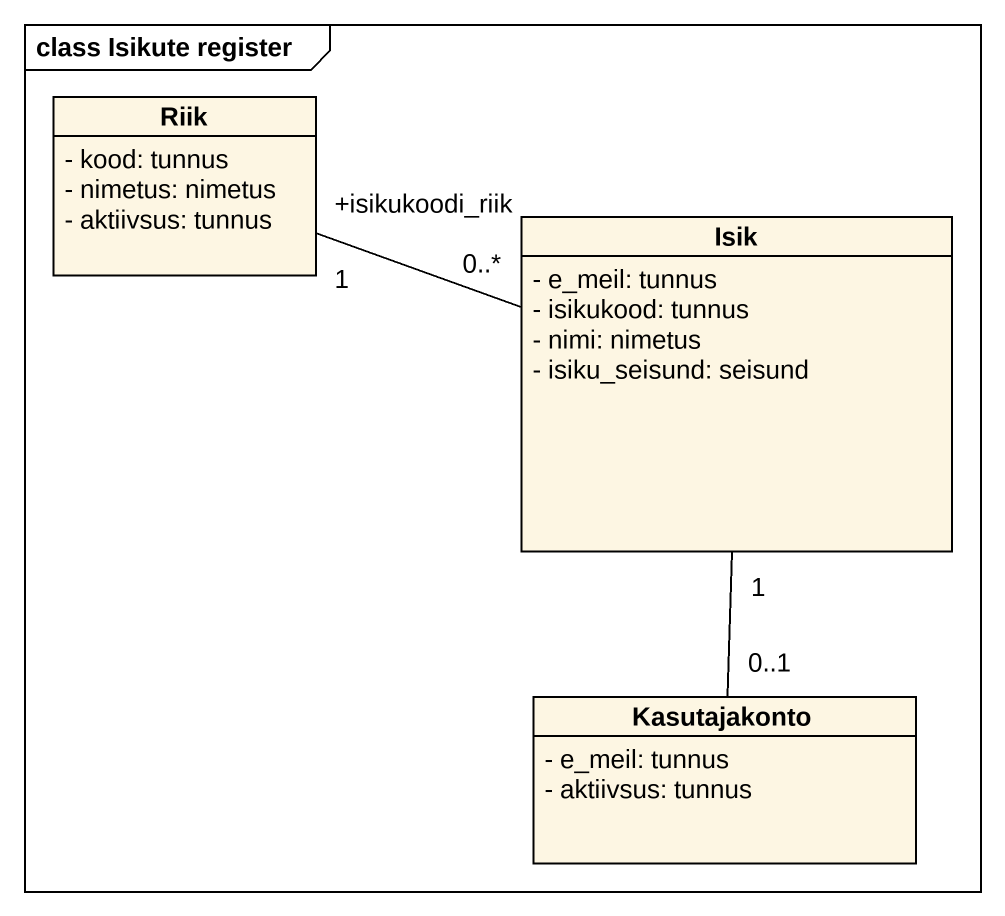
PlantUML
@startuml
mainframe class Isikute register
hide circle
hide empty members
skinparam classAttributeIconSize 0
class Riik {
  - kood: tunnus
  - nimetus: nimetus
  - aktiivsus: tunnus
}
class Isik {
  - e_meil: tunnus
  - isikukood: tunnus
  - nimi: nimetus
  - isiku_seisund: seisund
}
class Kasutajakonto {
  - e_meil: tunnus
  - aktiivsus: tunnus
}
Riik "+isikukoodi_riik\n1" -right- "0..*" Isik
Isik "1" -- "0..1" Kasutajakonto
@enduml
